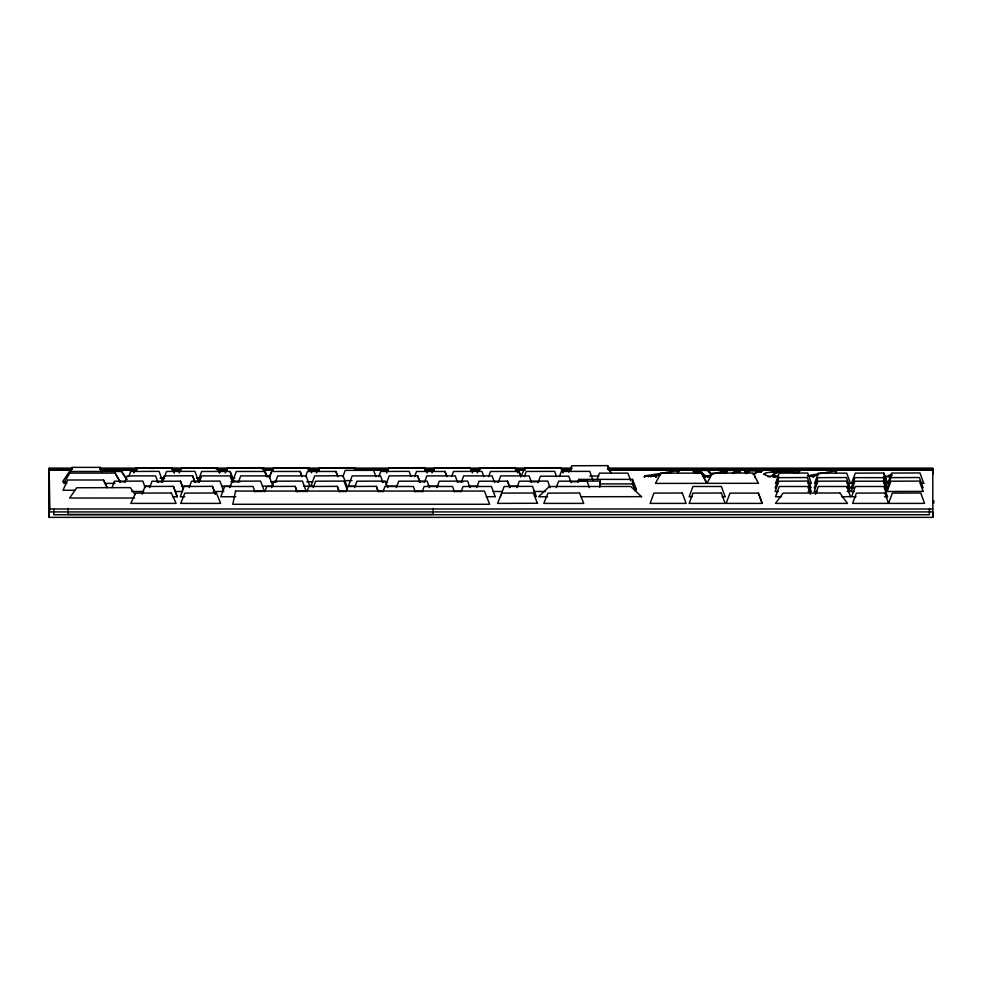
<?xml version="1.0" encoding="UTF-8"?>
<svg xmlns="http://www.w3.org/2000/svg" width="983" height="983" viewBox="0 0 983 983"><rect width="100%" height="100%" fill="white"/><g stroke="black" fill="none" stroke-linecap="round" stroke-linejoin="round"><path stroke-width="1.47" d="M72.189 468.227L49.187 468.227L49.187 517.365L932.793 517.365L932.793 511.922L49.162 511.922L49.85 508.997L49.162 469.579L70.641 469.579M609.116 469.567L932.793 469.727L932.793 473.806L932.793 473.056M49.162 472.909L49.42 473.671M636.271 488.834L632.474 479.372L578.643 479.372L578.84 481.105L600.355 481.105L599.876 486.732M100.278 467.367L102.171 472.393L100.278 467.367L71.857 467.367L69.977 472.504M172.676 496.759L177.173 496.759L173.401 486.364L144.98 486.487L142.142 494.191M177.173 496.759L173.401 486.364M183.256 488.92L180.43 481.092L183.268 488.797M194.978 482.309L192.631 475.772L164.21 475.895L161.839 482.309M215.277 494.191L212.463 486.364L184.03 486.487L180.258 496.759L184.755 496.759M230.083 471.459L233.868 481.621L230.083 471.459L201.662 471.459L197.878 481.744M266.626 476.608L264.746 471.349L266.639 476.485M253.909 491.488L264.415 491.365M297.038 491.623L295.158 486.364L266.725 486.487L264.845 491.623M301.978 476.608L300.098 471.349L301.99 476.485M295.772 491.488L306.278 491.365M337.783 476.608L335.903 471.349L337.783 476.485M339.172 491.623L337.292 486.364L308.871 486.487L306.979 491.623M346.901 486.167L343.128 475.772L314.707 475.895L310.923 486.167L313.921 486.167M378.234 491.623L376.354 486.364L347.921 486.487L346.041 491.623M419.962 482.309L417.615 475.772L389.182 475.895L385.877 484.877M446.847 476.608L444.967 471.349L446.847 476.485M486.229 496.759L495.235 496.648M509.808 487.629L507.449 481.092L509.808 487.519M520.843 476.608L518.963 471.349L520.855 476.485M536.349 496.648L532.565 486.364L504.144 486.487L500.372 496.759M722.149 496.759L725.147 496.648M758.372 493.122L762.157 503.271L758.372 493.122L729.951 493.122L726.167 503.394L762.144 503.394M811.11 487.801L807.338 477.529L778.905 477.652L775.132 487.924M808.112 491.488L811.11 491.365M847.162 487.924L850.172 487.801M847.162 491.488L850.172 491.365M841.546 496.759L850.553 496.648M883.385 477.652L887.158 487.924L883.385 477.652L854.964 477.652L851.192 487.924L854.19 487.924M884.503 483.415L887.502 483.415L883.729 473.02L855.308 473.13L851.524 483.415M923.135 491.488L919.363 481.092L890.942 481.203L887.158 491.488L883.385 481.092L887.158 491.488L923.135 491.365M887.502 483.415L883.729 473.02M884.553 496.759L887.551 496.648M923.135 487.801L919.363 477.529L890.942 477.652L887.158 487.924M920.739 483.341L923.75 483.231M537.492 503.394L533.314 492.999L501.76 493.122L497.57 503.394L537.504 503.271M103.534 479.999L107.11 487.593L103.534 479.999L67.729 479.999L62.961 490.271L75.052 490.271M174.298 472.934L171.927 467.675L174.31 472.811M219.651 472.934L217.28 467.675L219.664 472.811M611.205 473.462L607.641 465.635L571.836 465.758L568.85 472.172M701.543 473.13L660.859 473.13L655.452 483.415L758.471 483.292L753.064 473.02L712.368 473.13L706.961 483.415L701.543 473.13L706.974 483.292M120.27 482.1L115.023 472.983L120.282 481.977M599.605 486.794L600.355 481.105M126.807 479.458L121.45 471.349L126.819 479.335M599.79 486.745L600.22 483.894L632.474 483.894L636.345 490.32M580.978 496.759L641.592 496.648M578.053 482.075L578.643 479.372M677.951 473.192L678.909 470.452L644.737 475.932L644.332 477.259M835.538 473.364L836.496 470.624L807.412 475.833M112.05 487.629L114.409 481.203L142.842 481.092L145.189 487.629M124.841 482.309L127.2 475.895L155.621 475.895L157.98 482.309M128.736 476.608L130.628 471.459L159.049 471.349L162.822 481.744L156.825 481.744M149.649 487.629L152.009 481.203L180.417 481.203M163.19 480.454L166.496 471.459L194.917 471.349L198.689 481.744L194.192 481.744M189.191 487.629L191.55 481.203L219.971 481.092L223.743 491.488L213.25 491.488M199.291 482.309L201.65 475.895L230.071 475.895L232.43 482.309M229.85 487.629L232.209 481.203L260.642 481.092L264.402 491.488M232.541 481.744L236.325 471.459L264.734 471.459M238.341 482.309L240.7 475.895L269.121 475.895L272.893 486.167L262.412 486.167M269.305 477.885L271.664 471.459L300.085 471.459M271.713 487.629L274.073 481.203L302.506 481.092L306.266 491.488M275.338 482.309L277.697 475.895L306.118 475.895L309.903 486.167L303.907 486.167M305.578 476.608L307.47 471.459L335.891 471.459M313.233 487.629L315.592 481.203L344.013 481.092L347.306 490.198M342.846 476.767L345.217 470.353L373.626 470.353L375.985 476.767M354.593 487.629L356.952 481.203L385.385 481.092L387.732 487.629M378.799 476.608L380.679 471.459L409.112 471.349L410.992 476.608M383.038 491.623L384.918 486.487L413.339 486.487L415.231 491.623M396.321 487.629L398.68 481.203L427.114 481.092L429.46 487.629M414.642 476.608L416.534 471.459L444.955 471.459M424.472 482.309L426.831 475.895L455.252 475.895L457.611 482.309M422.223 491.623L424.115 486.487L452.536 486.487L454.416 491.623M436.882 487.629L439.241 481.203L467.675 481.092L470.021 487.629M451.652 476.608L453.532 471.459L481.965 471.349L483.845 476.608M461.322 482.309L463.681 475.895L492.102 475.895L494.461 482.309M461.138 491.623L463.03 486.487L491.451 486.487L495.223 496.759M476.669 487.629L479.028 481.203L507.449 481.203M488.649 476.608L490.529 471.459L518.95 471.459M498.32 482.309L500.691 475.895L529.1 475.895L531.459 482.309M516.947 487.629L519.307 481.203L547.74 481.092L550.087 487.629M524.344 476.608L526.237 471.459L554.67 471.349L556.55 476.608M538.033 482.628L540.392 476.202L568.813 476.202L571.172 482.628M559.438 476.608L561.33 471.459L589.751 471.349L593.056 480.454M556.243 487.629L558.602 481.203L587.023 481.092L589.382 487.629M597.086 479.557L599.446 473.13L627.867 473.13L630.705 480.724M775.476 483.415L779.249 473.13L807.682 473.02L811.442 483.415L808.444 483.415M814.526 483.415L818.311 473.13L846.719 473.13L850.504 483.415L847.506 483.415M814.194 487.924L817.967 477.652L846.388 477.529L850.16 487.924M815.521 494.191L818.347 486.487L846.768 486.487L850.541 496.759M887.772 483.341L891.544 473.069L919.965 472.946L923.737 483.341M133.737 472.934L136.109 467.785L171.914 467.785M179.09 472.934L181.462 467.785L217.268 467.785M225.193 472.934L227.564 467.785L263.383 467.675L267.536 476.78M269.293 476.78L273.458 467.785L309.276 467.675L311.648 472.934M316.403 472.934L318.787 467.785L354.593 467.675L355.772 470.365M386.626 472.934L389.01 467.785L424.828 467.675L427.2 472.934M431.955 472.934L434.339 467.785L470.157 467.675L472.516 472.934M477.283 472.934L479.655 467.785L515.473 467.675L517.844 472.934M520.818 476.78L524.983 467.785L560.802 467.675L563.173 472.934M549.374 486.487L538.561 496.759L547.642 496.759M772.761 475.207C779.04 470.341 788.722 470.857 795.874 473.167M797.729 472.528L799.843 470.882L797.729 473.167L795.874 472.528C788.587 470.292 778.057 469.37 772.269 475.305L778.389 476.399M696.664 473.302L700.08 470.771L705.708 476.141L711.692 474.973M697.77 473.585L700.08 471.889L705.708 477.259L705.708 476.141M723.758 473.29L727.113 470.734L717.258 473.425M724.876 473.56L727.113 471.852L727.002 470.722M732.31 473.278L735.702 470.722L740.285 470.427L739.88 471.84L735.702 471.84L733.441 473.548M745.593 473.597L748.972 471.041L746.724 473.548M694.883 473.278L698.299 470.722L698.299 471.84L693.359 471.84L693.765 470.427L708.165 470.427L712.159 474.248L726.081 470.427L740.285 470.427M753.052 474.457L757.635 471.041L761.8 470.746L761.37 471.84L757.635 471.84L754.194 474.396M693.359 471.84L700.965 471.545M748.972 471.84L745.028 471.84L745.028 471.041L761.8 470.746M745.028 471.84L745.433 470.746M655.858 476.227L655.858 477.259L655.858 476.227L644.332 476.227M813.433 476.411L813.433 477.259L813.433 476.411L809.12 476.411M764.061 474.273L765.413 473.659M710.304 476.485L707.514 477.259L707.514 476.141M721.436 473.388L727.002 471.84M180.331 469.002L178.206 468.854L181.191 468.83M172.086 468.879L173.168 468.645L171.472 468.621M799.843 470.882L774.481 471.385L765.413 473.02L763.607 474.273L768.055 475.993L776.361 476.669A24.096 3.846 0 0 0 778.696 476.706M663.943 473.425C666.105 471.176 671.266 473.867 669.902 472.27M823.017 473.315L827.588 472.467M650.783 476.952L650.783 475.932L660.748 474.58M655.071 476.141L657.934 475.612L657.934 474.58M818.335 474.764L808.37 476.104L813.887 476.104M812.658 476.141L815.521 475.612L815.521 474.764M181.4 469.112L176.055 469.223L179.299 469.002M892.281 474.912L888.607 475.489L891.655 475.489M772.024 472.344L774.481 472.024M150.116 468.375L153.68 468.338L153.053 468.399M778.364 471.68L793.785 471.729M175.871 468.866C169.715 468.375 183.329 468.731 175.49 468.879M172.504 468.977L173.573 468.916L172.775 468.879M174.753 468.879L173.733 468.952L174.482 468.977M99.811 468.227L572.29 468.227M607.58 468.227L932.793 468.227L932.793 517.365M49.187 468.621L72.189 468.621M99.811 468.621L136.625 468.621M171.902 468.621L181.118 468.621M216.395 468.621L227.134 468.621M262.412 468.621L273.151 468.621M308.441 468.621L319.18 468.621M354.458 468.621L388.211 468.621M425.025 468.621L434.228 468.621M471.054 468.621L480.257 468.621M515.534 468.621L524.738 468.621M561.551 468.621L570.767 468.621M607.58 468.621L932.793 468.621M49.187 468.928L72.189 468.928M99.811 468.928L136.625 468.928M171.693 468.977L181.118 468.928M216.395 468.928L227.134 468.928M262.412 468.928L273.151 468.928M308.441 468.928L319.18 468.928M354.458 468.928L388.211 468.928M425.025 468.928L434.228 468.928M471.054 468.928L480.257 468.928M515.534 468.928L524.738 468.928M561.551 468.928L570.767 468.928M607.58 468.928L932.793 468.928M49.187 469.26L72.189 469.26M99.811 469.26L136.625 469.26M171.902 469.26L181.118 469.26M216.395 469.26L227.134 469.26M262.412 469.26L273.151 469.26M308.441 469.26L319.18 469.26M354.458 469.26L388.211 469.26M425.025 469.26L434.228 469.26M471.054 469.26L480.257 469.26M515.534 469.26L524.738 469.26M561.551 469.26L570.767 469.26M607.58 469.26L932.793 469.26M101.335 469.567L136.6 469.591M171.89 469.604L181.093 469.604M217.931 469.567L227.11 469.604M263.948 469.567L273.139 469.616L263.935 469.727M308.441 469.567L319.156 469.628L308.416 469.727M355.993 469.567L388.199 469.641L355.981 469.727M425.025 469.567L434.216 469.641L425.012 469.727M471.054 469.567L478.709 469.653L471.041 469.727M515.534 469.567L524.725 469.653L515.522 469.727M561.551 469.567L570.754 469.665L561.551 469.727M49.162 469.727L70.641 469.727M101.323 469.727L136.6 469.727M171.89 469.727L181.093 469.727M217.907 469.727L227.11 469.727M609.104 469.727L932.793 469.727M49.187 469.948L70.665 469.948M101.335 469.948L136.625 469.948M217.931 469.948L227.134 469.948M263.948 469.948L273.151 469.948M308.441 469.948L319.18 469.948M355.993 469.948L388.211 469.948M425.025 469.948L434.228 469.948M471.054 469.948L478.721 469.948M515.534 469.948L524.738 469.948M561.551 469.948L570.767 469.948M609.116 469.948L932.793 469.948M49.187 470.267L70.665 470.267M101.335 470.267L136.625 470.267M217.931 470.267L227.134 470.267M263.948 470.267L273.151 470.267M308.441 470.267L319.18 470.267M355.993 470.267L388.211 470.267M425.025 470.267L434.228 470.267M471.054 470.267L478.721 470.267M515.534 470.267L524.738 470.267M561.551 470.267L570.767 470.267M609.116 470.267L932.793 470.267M693.359 470.722L698.299 470.722M745.028 471.041L748.972 471.041M121.437 471.459L69.486 471.459L62.58 481.744L65.64 481.744M734.596 471.545L740.285 471.545M755.841 471.545L761.8 471.545M115.011 473.106L69.768 473.106L63.76 483.378L66.77 483.378M650.783 475.932L656.312 475.932M589.739 476.03L598.794 476.03M883.705 476.264L891.077 476.264M883.606 476.829L891.249 476.829M160.057 478.07L164.591 478.07M196.342 478.07L199.365 478.07M231.877 478.07L234.888 478.07M344.431 480.626L351.926 480.626M883.385 481.203L854.964 481.203L851.192 491.488L854.19 491.488M119.164 481.744L125.283 481.744M230.858 481.744L240.036 481.744M270.89 481.744L276.887 481.744M306.696 481.744L312.692 481.744M381.404 481.744L387.4 481.744M418.758 481.744L424.754 481.744M457.255 481.744L463.251 481.744M494.252 481.744L498.75 481.744M529.96 481.744L538.954 481.744M571.037 481.744L578.532 481.744M104.444 483.378L114.986 483.378M144.415 486.167L150.411 486.167M181.413 486.167L190.407 486.167M221.851 486.167L230.845 486.167M355.834 486.167L348.351 486.167L352.123 475.895L380.544 475.895L382.903 482.309M386.909 486.167L397.402 486.167M427.556 486.167L438.049 486.167M468.903 486.167L477.898 486.167M508.899 486.167L517.894 486.167M548.612 486.487L630.754 486.487L641.567 496.759M131.624 491.488L143.604 491.488M175.207 491.488L182.703 491.488M338.791 491.488L346.286 491.488M378.664 491.488L383.161 491.488M414.396 491.488L423.378 491.488M453.458 491.488L460.941 491.488M493.233 491.488L502.227 491.488M533.523 491.488L545.504 491.488M778.131 491.488L775.132 491.488L778.905 481.203L807.338 481.092L811.11 491.488M817.18 491.488L814.194 491.488L817.967 481.203L846.388 481.092L850.16 491.488M235.797 496.759L220.819 496.759L224.591 486.487L253.012 486.487L254.904 491.623M692.167 496.759L689.169 496.759L692.954 486.487L721.362 486.487L725.147 496.759M781.51 496.759L775.513 496.759L779.298 486.487L807.719 486.487L810.545 494.191M856.07 496.759L851.573 496.759L855.345 486.487L883.766 486.487L887.538 496.759M134.511 498.025L69.609 498.025L76.735 487.752L130.407 487.629L135.15 494.596M932.793 500.74L933.85 500.74L933.85 502.829L932.793 502.829M49.85 508.997L932.793 509.01M773.228 477.173L775.317 477.259M768.055 476.632L770.451 476.939M711.164 474.42L708.165 471.545L708.165 470.427M607.641 465.635L611.217 473.339M635.19 490.996L632.474 483.894L632.474 479.372M417.615 475.772L419.974 482.198M376.354 486.364L378.234 491.5M337.292 486.364L339.184 491.5M295.158 486.364L297.05 491.5M212.463 486.364L215.289 494.08M192.631 475.772L194.99 482.198M49.15 498.43L49.162 517.365L49.187 468.227M929.427 508.752L929.427 514.723L53.77 514.723L53.77 508.752M836.496 470.624L836.496 471.471M834.69 470.624L834.69 471.471M817.057 474.457L817.057 475.305M797.999 470.882L797.999 471.521M761.37 471.041L761.37 471.84M757.635 471.041L757.635 471.84M755.079 476.952L755.079 476.153L754.711 477.259M739.88 470.722L739.88 471.84M735.702 470.722L735.702 471.84M726.081 470.427L726.081 471.545M700.08 470.771L699.97 471.889M693.765 470.427L693.765 471.545M678.909 470.452L678.909 471.471M677.103 470.452L677.103 471.471M659.482 474.285L659.482 475.305M648.387 475.932L648.387 476.952M644.737 475.932L644.737 476.952M433.171 508.457L433.171 514.416L67.999 514.416L67.999 508.457M682.325 492.999L653.892 493.122L650.119 503.394L686.085 503.394L682.325 492.999M721.375 492.999L692.954 493.122L689.169 503.394L725.147 503.394L721.375 492.999M884.798 492.999L856.377 493.122L852.605 503.394L924.548 503.394L920.776 492.999L892.355 493.122L888.571 503.394L884.798 492.999M216.432 492.999L184.878 493.122L180.688 503.394L220.61 503.394L216.432 492.999M579.565 492.999L548.01 493.122L543.808 503.394L583.742 503.394L579.565 492.999M171.361 492.999L135.543 493.122L130.788 503.394L176.117 503.394L171.361 492.999M839.924 492.999L783.07 493.122L775.513 503.394L847.457 503.394L839.924 492.999M235.527 491.058L232.799 504.291L489.632 504.291L484.422 491.058L235.527 491.058M177.64 469.149L179.889 469.112L177.64 469.149"/></g></svg>
